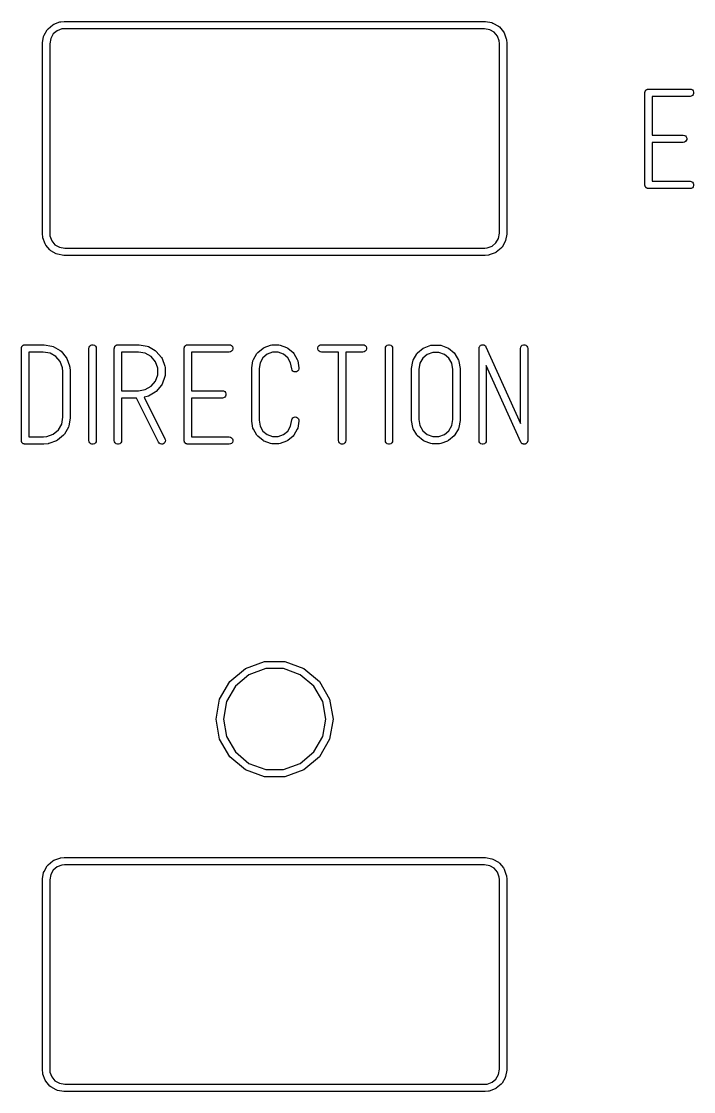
# Model space of a CAD drawing. Extents: x 10 to 493, y -203 to -71.
# Drawn here: x 168.34 to 186.72, y -167.03 to -137.77 of the extents above; entities that cross this region are included whole.
import ezdxf

# ---------------------------------------------------------------- set-up
doc = ezdxf.new("R2010")
doc.units = 0
doc.header["$MEASUREMENT"] = 0
doc.layers.add('BLACK', color=7, linetype='CONTINUOUS')

msp = doc.modelspace()

# ---------------------------------------------------------------- linework, layer by layer
at = {"layer": 'Black'}
for p, q in [((169.226, -137.843), (169.389, -137.784)), ((169.389, -137.784), (169.402, -137.781)), ((169.402, -137.781), (169.414, -137.778)), ((169.414, -137.778), (169.501, -137.77)), ((169.501, -137.77), (169.506, -137.771)), ((169.506, -137.771), (169.51, -137.77)), ((169.51, -137.77), (181.01, -137.77)), ((181.01, -137.77), (181.019, -137.772)), ((181.019, -137.772), (181.027, -137.772)), ((181.027, -137.772), (181.198, -137.802)), ((181.198, -137.802), (181.231, -137.814)), ((181.231, -137.814), (181.381, -137.9)), ((168.954, -138.149), (169.04, -137.999)), ((169.04, -137.999), (169.063, -137.972)), ((169.063, -137.972), (169.196, -137.86)), ((169.196, -137.86), (169.226, -137.843)), ((169.311, -138.025), (169.205, -138.114)), ((169.445, -137.976), (169.311, -138.025)), ((169.514, -137.97), (169.445, -137.976)), ((181.001, -137.97), (169.514, -137.97)), ((181.146, -137.996), (181.001, -137.97)), ((181.266, -138.065), (181.146, -137.996)), ((181.355, -138.171), (181.266, -138.065)), ((181.381, -137.9), (181.408, -137.923)), ((181.408, -137.923), (181.52, -138.056)), ((181.52, -138.056), (181.537, -138.086)), ((181.537, -138.086), (181.596, -138.249)), ((168.91, -138.37), (168.912, -138.361)), ((168.91, -143.57), (168.91, -138.37)), ((168.912, -138.353), (168.942, -138.182)), ((168.912, -138.361), (168.912, -138.353)), ((168.942, -138.182), (168.954, -138.149)), ((169.136, -138.234), (169.11, -138.379)), ((169.11, -138.379), (169.11, -143.566)), ((169.205, -138.114), (169.136, -138.234)), ((181.404, -138.305), (181.355, -138.171)), ((181.41, -138.374), (181.404, -138.305)), ((181.41, -143.561), (181.41, -138.374)), ((181.596, -138.249), (181.599, -138.262)), ((181.599, -138.262), (181.602, -138.274)), ((181.602, -138.274), (181.61, -138.361)), ((181.61, -138.361), (181.609, -138.366)), ((181.609, -138.366), (181.61, -138.37)), ((181.61, -138.37), (181.61, -143.57)), ((185.388, -139.72), (185.39, -139.711)), ((185.388, -142.24), (185.388, -139.72)), ((185.39, -139.703), (185.393, -139.694)), ((185.39, -139.711), (185.39, -139.703)), ((185.393, -139.694), (185.394, -139.686)), ((185.394, -139.686), (185.398, -139.678)), ((185.398, -139.678), (185.401, -139.67)), ((185.401, -139.67), (185.407, -139.663)), ((185.407, -139.663), (185.411, -139.656)), ((185.411, -139.656), (185.418, -139.65)), ((185.418, -139.65), (185.424, -139.643)), ((185.424, -139.643), (185.431, -139.639)), ((185.431, -139.639), (185.438, -139.633)), ((185.438, -139.633), (185.446, -139.63)), ((185.446, -139.63), (185.454, -139.626)), ((185.454, -139.626), (185.462, -139.625)), ((185.462, -139.625), (185.471, -139.622)), ((185.471, -139.622), (185.479, -139.622)), ((185.479, -139.622), (185.488, -139.62)), ((185.488, -139.62), (186.622, -139.62)), ((186.622, -139.82), (185.588, -139.82)), ((185.588, -139.82), (185.588, -140.88)), ((186.622, -139.62), (186.656, -139.626)), ((186.656, -139.814), (186.622, -139.82)), ((186.656, -139.626), (186.686, -139.643)), ((186.686, -139.797), (186.656, -139.814)), ((186.686, -139.643), (186.709, -139.67)), ((186.709, -139.77), (186.686, -139.797)), ((186.709, -139.67), (186.72, -139.703)), ((186.72, -139.737), (186.709, -139.77)), ((186.72, -139.703), (186.72, -139.737)), ((185.588, -140.88), (186.433, -140.88)), ((186.433, -140.88), (186.467, -140.886)), ((186.467, -140.886), (186.497, -140.903)), ((186.497, -140.903), (186.52, -140.93)), ((186.52, -141.03), (186.497, -141.057)), ((186.52, -140.93), (186.531, -140.963)), ((186.531, -140.997), (186.52, -141.03)), ((186.531, -140.963), (186.531, -140.997)), ((186.433, -141.08), (185.588, -141.08)), ((185.588, -141.08), (185.588, -142.14)), ((186.467, -141.074), (186.433, -141.08)), ((186.497, -141.057), (186.467, -141.074)), ((185.588, -142.14), (186.622, -142.14)), ((186.622, -142.14), (186.656, -142.146)), ((186.656, -142.146), (186.686, -142.163)), ((186.686, -142.163), (186.709, -142.19)), ((186.709, -142.19), (186.72, -142.223)), ((185.39, -142.249), (185.388, -142.24)), ((185.39, -142.257), (185.39, -142.249)), ((185.393, -142.266), (185.39, -142.257)), ((185.394, -142.274), (185.393, -142.266)), ((185.398, -142.282), (185.394, -142.274)), ((185.401, -142.29), (185.398, -142.282)), ((185.407, -142.297), (185.401, -142.29)), ((185.411, -142.304), (185.407, -142.297)), ((185.418, -142.31), (185.411, -142.304)), ((185.424, -142.317), (185.418, -142.31)), ((185.431, -142.321), (185.424, -142.317)), ((185.438, -142.327), (185.431, -142.321)), ((185.446, -142.33), (185.438, -142.327)), ((185.454, -142.334), (185.446, -142.33)), ((185.462, -142.335), (185.454, -142.334)), ((185.471, -142.338), (185.462, -142.335)), ((185.479, -142.338), (185.471, -142.338)), ((185.488, -142.34), (185.479, -142.338)), ((186.622, -142.34), (185.488, -142.34)), ((186.656, -142.334), (186.622, -142.34)), ((186.686, -142.317), (186.656, -142.334)), ((186.709, -142.29), (186.686, -142.317)), ((186.72, -142.257), (186.709, -142.29)), ((186.72, -142.223), (186.72, -142.257)), ((168.911, -143.574), (168.91, -143.57)), ((168.91, -143.579), (168.911, -143.574)), ((168.918, -143.666), (168.91, -143.579)), ((168.921, -143.678), (168.918, -143.666)), ((169.11, -143.566), (169.116, -143.635)), ((169.116, -143.635), (169.165, -143.769)), ((181.384, -143.706), (181.41, -143.561)), ((181.608, -143.587), (181.578, -143.758)), ((181.61, -143.57), (181.608, -143.579)), ((181.608, -143.579), (181.608, -143.587)), ((168.924, -143.691), (168.921, -143.678)), ((168.983, -143.854), (168.924, -143.691)), ((169, -143.884), (168.983, -143.854)), ((169.112, -144.017), (169, -143.884)), ((169.165, -143.769), (169.254, -143.875)), ((169.254, -143.875), (169.374, -143.944)), ((169.374, -143.944), (169.519, -143.97)), ((181.075, -143.964), (181.209, -143.915)), ((181.209, -143.915), (181.315, -143.826)), ((181.315, -143.826), (181.384, -143.706)), ((181.47, -143.953), (181.457, -143.968)), ((181.48, -143.941), (181.47, -143.953)), ((181.566, -143.791), (181.48, -143.941)), ((181.568, -143.786), (181.566, -143.791)), ((181.578, -143.758), (181.568, -143.786)), ((169.139, -144.04), (169.112, -144.017)), ((169.289, -144.126), (169.139, -144.04)), ((169.322, -144.138), (169.289, -144.126)), ((169.493, -144.168), (169.322, -144.138)), ((169.501, -144.168), (169.493, -144.168)), ((169.51, -144.17), (169.501, -144.168)), ((181.01, -144.17), (169.51, -144.17)), ((169.519, -143.97), (181.006, -143.97)), ((181.006, -143.97), (181.075, -143.964)), ((181.014, -144.169), (181.01, -144.17)), ((181.019, -144.17), (181.014, -144.169)), ((181.106, -144.162), (181.019, -144.17)), ((181.118, -144.159), (181.106, -144.162)), ((181.131, -144.156), (181.118, -144.159)), ((181.294, -144.097), (181.131, -144.156)), ((181.311, -144.087), (181.294, -144.097)), ((181.324, -144.08), (181.311, -144.087)), ((181.457, -143.968), (181.324, -144.08)), ((168.335, -146.709), (168.337, -146.7)), ((168.335, -149.229), (168.335, -146.709)), ((168.337, -146.692), (168.34, -146.683)), ((168.337, -146.7), (168.337, -146.692)), ((168.34, -146.683), (168.341, -146.675)), ((168.341, -146.675), (168.345, -146.667)), ((168.345, -146.667), (168.348, -146.659)), ((168.348, -146.659), (168.354, -146.652)), ((168.354, -146.652), (168.358, -146.645)), ((168.358, -146.645), (168.365, -146.639)), ((168.365, -146.639), (168.371, -146.632)), ((168.371, -146.632), (168.378, -146.628)), ((168.378, -146.628), (168.385, -146.622)), ((168.385, -146.622), (168.393, -146.619)), ((168.393, -146.619), (168.401, -146.615)), ((168.401, -146.615), (168.409, -146.614)), ((168.409, -146.614), (168.418, -146.611)), ((168.418, -146.611), (168.426, -146.611)), ((168.426, -146.611), (168.435, -146.609)), ((168.435, -146.609), (168.939, -146.609)), ((168.535, -146.809), (168.535, -149.129)), ((168.931, -146.809), (168.535, -146.809)), ((169.119, -146.841), (168.931, -146.809)), ((168.939, -146.609), (168.947, -146.61)), ((168.947, -146.61), (168.956, -146.61)), ((168.956, -146.61), (169.171, -146.647)), ((169.278, -146.932), (169.119, -146.841)), ((169.171, -146.647), (169.203, -146.659)), ((169.203, -146.659), (169.392, -146.767)), ((169.392, -146.767), (169.419, -146.789)), ((169.419, -146.789), (169.56, -146.955)), ((170.183, -146.709), (170.189, -146.675)), ((170.183, -149.229), (170.183, -146.709)), ((170.189, -146.675), (170.206, -146.645)), ((170.206, -146.645), (170.233, -146.622)), ((170.233, -146.622), (170.266, -146.611)), ((170.266, -146.611), (170.3, -146.611)), ((170.3, -146.611), (170.333, -146.622)), ((170.333, -146.622), (170.36, -146.645)), ((170.36, -146.645), (170.377, -146.675)), ((170.377, -146.675), (170.383, -146.709)), ((170.383, -146.709), (170.383, -149.229)), ((170.876, -146.709), (170.878, -146.7)), ((170.876, -149.229), (170.876, -146.709)), ((170.878, -146.692), (170.881, -146.683)), ((170.878, -146.7), (170.878, -146.692)), ((170.881, -146.683), (170.882, -146.675)), ((170.882, -146.675), (170.886, -146.667)), ((170.886, -146.667), (170.889, -146.659)), ((170.889, -146.659), (170.895, -146.652)), ((170.895, -146.652), (170.899, -146.645)), ((170.899, -146.645), (170.906, -146.639)), ((170.906, -146.639), (170.912, -146.632)), ((170.912, -146.632), (170.919, -146.628)), ((170.919, -146.628), (170.926, -146.622)), ((170.926, -146.622), (170.934, -146.619)), ((170.934, -146.619), (170.942, -146.615)), ((170.942, -146.615), (170.95, -146.614)), ((170.95, -146.614), (170.959, -146.611)), ((170.959, -146.611), (170.967, -146.611)), ((170.967, -146.611), (170.976, -146.609)), ((170.976, -146.609), (171.543, -146.609)), ((171.076, -146.809), (171.076, -147.869)), ((171.534, -146.809), (171.076, -146.809)), ((171.724, -146.842), (171.534, -146.809)), ((171.543, -146.609), (171.552, -146.611)), ((171.552, -146.611), (171.56, -146.611)), ((171.56, -146.611), (171.776, -146.649)), ((171.883, -146.934), (171.724, -146.842)), ((171.776, -146.649), (171.808, -146.66)), ((171.808, -146.66), (171.998, -146.77)), ((171.998, -146.77), (172.025, -146.792)), ((172.025, -146.792), (172.165, -146.96)), ((172.787, -146.709), (172.789, -146.7)), ((172.787, -149.229), (172.787, -146.709)), ((172.789, -146.692), (172.792, -146.683)), ((172.789, -146.7), (172.789, -146.692)), ((172.792, -146.683), (172.793, -146.675)), ((172.793, -146.675), (172.797, -146.667)), ((172.797, -146.667), (172.8, -146.659)), ((172.8, -146.659), (172.806, -146.652)), ((172.806, -146.652), (172.81, -146.645)), ((172.81, -146.645), (172.817, -146.639)), ((172.817, -146.639), (172.823, -146.632)), ((172.823, -146.632), (172.83, -146.628)), ((172.83, -146.628), (172.837, -146.622)), ((172.837, -146.622), (172.845, -146.619)), ((172.845, -146.619), (172.853, -146.615)), ((172.853, -146.615), (172.861, -146.614)), ((172.861, -146.614), (172.87, -146.611)), ((172.87, -146.611), (172.878, -146.611)), ((172.878, -146.611), (172.887, -146.609)), ((172.887, -146.609), (174.021, -146.609)), ((174.021, -146.809), (172.987, -146.809)), ((172.987, -146.809), (172.987, -147.869)), ((174.021, -146.609), (174.055, -146.615)), ((174.055, -146.803), (174.021, -146.809)), ((174.055, -146.615), (174.085, -146.632)), ((174.085, -146.786), (174.055, -146.803)), ((174.085, -146.632), (174.108, -146.659)), ((174.108, -146.759), (174.085, -146.786)), ((174.108, -146.659), (174.119, -146.692)), ((174.119, -146.726), (174.108, -146.759)), ((174.119, -146.692), (174.119, -146.726)), ((174.681, -147.018), (174.776, -146.854)), ((174.776, -146.854), (174.784, -146.844)), ((174.784, -146.844), (174.798, -146.827)), ((174.798, -146.827), (174.944, -146.706)), ((175.059, -146.87), (174.941, -146.969)), ((174.944, -146.706), (174.974, -146.688)), ((174.974, -146.688), (175.152, -146.623)), ((175.204, -146.817), (175.059, -146.87)), ((175.152, -146.623), (175.186, -146.617)), ((175.186, -146.617), (175.376, -146.617)), ((175.358, -146.817), (175.204, -146.817)), ((175.503, -146.87), (175.358, -146.817)), ((175.376, -146.617), (175.41, -146.623)), ((175.41, -146.623), (175.588, -146.688)), ((175.621, -146.969), (175.503, -146.87)), ((175.588, -146.688), (175.618, -146.706)), ((175.618, -146.706), (175.764, -146.827)), ((175.764, -146.827), (175.786, -146.854)), ((175.786, -146.854), (175.881, -147.018)), ((176.443, -146.692), (176.454, -146.659)), ((176.443, -146.726), (176.443, -146.692)), ((176.454, -146.759), (176.443, -146.726)), ((176.454, -146.659), (176.477, -146.632)), ((176.477, -146.786), (176.454, -146.759)), ((176.477, -146.632), (176.507, -146.615)), ((176.507, -146.803), (176.477, -146.786)), ((176.507, -146.615), (176.541, -146.609)), ((176.541, -146.809), (176.507, -146.803)), ((176.541, -146.609), (177.675, -146.609)), ((177.008, -146.809), (176.541, -146.809)), ((177.008, -149.229), (177.008, -146.809)), ((177.675, -146.809), (177.208, -146.809)), ((177.208, -146.809), (177.208, -149.229)), ((177.675, -146.609), (177.709, -146.615)), ((177.709, -146.803), (177.675, -146.809)), ((177.709, -146.615), (177.739, -146.632)), ((177.739, -146.786), (177.709, -146.803)), ((177.739, -146.632), (177.762, -146.659)), ((177.762, -146.759), (177.739, -146.786)), ((177.762, -146.659), (177.773, -146.692)), ((177.773, -146.726), (177.762, -146.759)), ((177.773, -146.692), (177.773, -146.726)), ((178.289, -146.709), (178.295, -146.675)), ((178.289, -149.229), (178.289, -146.709)), ((178.295, -146.675), (178.312, -146.645)), ((178.312, -146.645), (178.339, -146.622)), ((178.339, -146.622), (178.372, -146.611)), ((178.372, -146.611), (178.406, -146.611)), ((178.406, -146.611), (178.439, -146.622)), ((178.439, -146.622), (178.466, -146.645)), ((178.466, -146.645), (178.483, -146.675)), ((178.483, -146.675), (178.489, -146.709)), ((178.489, -146.709), (178.489, -149.229)), ((179.051, -147.032), (179.149, -146.862)), ((179.149, -146.862), (179.165, -146.842)), ((179.165, -146.842), (179.171, -146.835)), ((179.171, -146.835), (179.322, -146.708)), ((179.437, -146.873), (179.313, -146.977)), ((179.322, -146.708), (179.352, -146.691)), ((179.352, -146.691), (179.537, -146.624)), ((179.589, -146.818), (179.437, -146.873)), ((179.537, -146.624), (179.572, -146.618)), ((179.572, -146.618), (179.768, -146.618)), ((179.751, -146.818), (179.589, -146.818)), ((179.903, -146.873), (179.751, -146.818)), ((179.768, -146.618), (179.803, -146.624)), ((179.803, -146.624), (179.988, -146.691)), ((180.027, -146.977), (179.903, -146.873)), ((179.988, -146.691), (179.989, -146.692)), ((179.989, -146.692), (180.018, -146.708)), ((180.018, -146.708), (180.169, -146.835)), ((180.169, -146.835), (180.169, -146.835)), ((180.169, -146.835), (180.191, -146.862)), ((180.191, -146.862), (180.289, -147.032)), ((180.851, -146.709), (180.853, -146.695)), ((180.851, -149.229), (180.851, -146.709)), ((180.853, -146.695), (180.855, -146.682)), ((180.855, -146.682), (180.856, -146.678)), ((180.856, -146.678), (180.857, -146.675)), ((180.857, -146.675), (180.864, -146.663)), ((180.864, -146.663), (180.87, -146.651)), ((180.87, -146.651), (180.873, -146.648)), ((180.873, -146.648), (180.874, -146.645)), ((180.874, -146.645), (180.885, -146.636)), ((180.885, -146.636), (180.895, -146.626)), ((180.895, -146.626), (180.898, -146.625)), ((180.898, -146.625), (180.901, -146.622)), ((180.901, -146.622), (180.914, -146.618)), ((180.914, -146.618), (180.926, -146.612)), ((180.926, -146.612), (180.93, -146.612)), ((180.93, -146.612), (180.934, -146.611)), ((180.934, -146.611), (180.947, -146.611)), ((180.947, -146.611), (180.961, -146.61)), ((180.961, -146.61), (180.965, -146.611)), ((180.965, -146.611), (180.968, -146.611)), ((180.968, -146.611), (180.981, -146.615)), ((180.981, -146.615), (180.994, -146.619)), ((180.994, -146.619), (180.997, -146.621)), ((180.997, -146.621), (181.001, -146.622)), ((181.001, -146.622), (181.012, -146.631)), ((181.012, -146.631), (181.023, -146.639)), ((181.023, -146.639), (181.025, -146.642)), ((181.025, -146.642), (181.028, -146.645)), ((181.028, -146.645), (181.034, -146.657)), ((181.034, -146.657), (181.042, -146.668)), ((181.042, -146.668), (181.985, -148.763)), ((181.985, -146.709), (181.991, -146.675)), ((181.985, -148.763), (181.985, -146.709)), ((181.991, -146.675), (182.008, -146.645)), ((182.008, -146.645), (182.035, -146.622)), ((182.035, -146.622), (182.068, -146.611)), ((182.068, -146.611), (182.102, -146.611)), ((182.102, -146.611), (182.135, -146.622)), ((182.135, -146.622), (182.162, -146.645)), ((182.162, -146.645), (182.179, -146.675)), ((182.179, -146.675), (182.185, -146.709)), ((182.185, -146.709), (182.185, -149.229)), ((169.396, -147.071), (169.278, -146.932)), ((169.461, -147.246), (169.396, -147.071)), ((169.56, -146.955), (169.577, -146.985)), ((169.577, -146.985), (169.653, -147.189)), ((172.001, -147.075), (171.883, -146.934)), ((172.063, -147.247), (172.001, -147.075)), ((172.165, -146.96), (172.182, -146.988)), ((172.182, -146.988), (172.183, -146.99)), ((172.183, -146.99), (172.257, -147.195)), ((174.637, -147.238), (174.669, -147.051)), ((174.669, -147.051), (174.676, -147.032)), ((174.676, -147.032), (174.681, -147.018)), ((174.863, -147.103), (174.835, -147.264)), ((174.941, -146.969), (174.863, -147.103)), ((175.699, -147.103), (175.621, -146.969)), ((175.729, -147.272), (175.699, -147.103)), ((175.881, -147.018), (175.886, -147.032)), ((175.886, -147.032), (175.893, -147.051)), ((175.893, -147.051), (175.925, -147.238)), ((179.005, -147.259), (179.039, -147.065)), ((179.039, -147.065), (179.043, -147.054)), ((179.043, -147.054), (179.051, -147.032)), ((179.233, -147.117), (179.203, -147.285)), ((179.313, -146.977), (179.233, -147.117)), ((180.107, -147.117), (180.027, -146.977)), ((180.137, -147.285), (180.107, -147.117)), ((180.289, -147.032), (180.297, -147.054)), ((180.297, -147.054), (180.301, -147.065)), ((180.301, -147.065), (180.335, -147.259)), ((181.994, -149.27), (181.051, -147.175)), ((181.051, -147.175), (181.051, -149.229)), ((169.469, -147.343), (169.461, -147.246)), ((169.469, -148.591), (169.469, -147.343)), ((169.653, -147.189), (169.655, -147.203)), ((169.655, -147.203), (169.659, -147.215)), ((169.659, -147.215), (169.669, -147.33)), ((169.669, -147.33), (169.668, -147.335)), ((169.668, -147.335), (169.669, -147.339)), ((169.669, -147.339), (169.669, -148.599)), ((172.001, -147.603), (172.063, -147.431)), ((172.063, -147.431), (172.063, -147.247)), ((172.257, -147.195), (172.263, -147.23)), ((172.263, -147.448), (172.257, -147.483)), ((172.263, -147.23), (172.263, -147.448)), ((174.635, -147.255), (174.637, -147.246)), ((174.635, -148.683), (174.635, -147.255)), ((174.637, -147.246), (174.637, -147.238)), ((174.835, -147.264), (174.835, -148.674)), ((175.74, -147.305), (175.729, -147.272)), ((175.763, -147.332), (175.74, -147.305)), ((175.793, -147.349), (175.763, -147.332)), ((175.827, -147.355), (175.793, -147.349)), ((175.861, -147.349), (175.827, -147.355)), ((175.891, -147.332), (175.861, -147.349)), ((175.914, -147.305), (175.891, -147.332)), ((175.925, -147.272), (175.914, -147.305)), ((175.925, -147.238), (175.925, -147.272)), ((179.003, -147.276), (179.005, -147.267)), ((179.003, -148.662), (179.003, -147.276)), ((179.005, -147.267), (179.005, -147.259)), ((179.203, -147.285), (179.203, -148.653)), ((180.137, -148.653), (180.137, -147.285)), ((180.335, -147.259), (180.335, -147.267)), ((180.335, -147.267), (180.337, -147.276)), ((180.337, -147.276), (180.337, -148.662)), ((171.724, -147.836), (171.883, -147.744)), ((171.883, -147.744), (172.001, -147.603)), ((172.165, -147.718), (172.025, -147.886)), ((172.183, -147.688), (172.165, -147.718)), ((172.257, -147.483), (172.183, -147.688)), ((171.076, -147.869), (171.534, -147.869)), ((171.534, -147.869), (171.724, -147.836)), ((171.776, -148.029), (171.692, -148.044)), ((171.692, -148.044), (172.262, -149.184)), ((171.808, -148.018), (171.776, -148.029)), ((171.998, -147.908), (171.808, -148.018)), ((172.025, -147.886), (171.998, -147.908)), ((172.987, -147.869), (173.832, -147.869)), ((173.832, -147.869), (173.866, -147.875)), ((173.866, -147.875), (173.896, -147.892)), ((173.896, -148.046), (173.866, -148.063)), ((173.896, -147.892), (173.919, -147.919)), ((173.919, -148.019), (173.896, -148.046)), ((173.919, -147.919), (173.93, -147.952)), ((173.93, -147.986), (173.919, -148.019)), ((173.93, -147.952), (173.93, -147.986)), ((171.481, -148.069), (171.076, -148.069)), ((171.076, -148.069), (171.076, -149.229)), ((172.084, -149.274), (171.481, -148.069)), ((173.832, -148.069), (172.987, -148.069)), ((172.987, -148.069), (172.987, -149.129)), ((173.866, -148.063), (173.832, -148.069)), ((169.437, -148.779), (169.469, -148.591)), ((169.668, -148.616), (169.631, -148.831)), ((169.669, -148.599), (169.668, -148.607)), ((169.668, -148.607), (169.668, -148.616)), ((175.729, -148.666), (175.74, -148.633)), ((175.74, -148.633), (175.763, -148.606)), ((175.763, -148.606), (175.793, -148.589)), ((175.793, -148.589), (175.827, -148.583)), ((175.827, -148.583), (175.861, -148.589)), ((175.861, -148.589), (175.891, -148.606)), ((175.891, -148.606), (175.914, -148.633)), ((175.914, -148.633), (175.925, -148.666)), ((169.346, -148.938), (169.437, -148.779)), ((169.619, -148.863), (169.511, -149.052)), ((169.631, -148.831), (169.619, -148.863)), ((174.637, -148.692), (174.635, -148.683)), ((174.637, -148.7), (174.637, -148.692)), ((174.669, -148.887), (174.637, -148.7)), ((174.681, -148.92), (174.669, -148.887)), ((174.776, -149.084), (174.681, -148.92)), ((174.835, -148.674), (174.863, -148.835)), ((174.863, -148.835), (174.941, -148.969)), ((175.621, -148.969), (175.699, -148.835)), ((175.699, -148.835), (175.729, -148.666)), ((175.881, -148.92), (175.786, -149.084)), ((175.893, -148.887), (175.881, -148.92)), ((175.925, -148.7), (175.893, -148.887)), ((175.925, -148.666), (175.925, -148.7)), ((179.005, -148.671), (179.003, -148.662)), ((179.005, -148.679), (179.005, -148.671)), ((179.039, -148.873), (179.005, -148.679)), ((179.051, -148.906), (179.039, -148.873)), ((179.149, -149.076), (179.051, -148.906)), ((179.203, -148.653), (179.233, -148.821)), ((179.233, -148.821), (179.313, -148.961)), ((180.027, -148.961), (180.107, -148.821)), ((180.107, -148.821), (180.137, -148.653)), ((180.289, -148.906), (180.191, -149.076)), ((180.301, -148.873), (180.289, -148.906)), ((180.335, -148.679), (180.301, -148.873)), ((180.337, -148.662), (180.335, -148.671)), ((180.335, -148.671), (180.335, -148.679)), ((168.535, -149.129), (168.935, -149.129)), ((168.935, -149.129), (169.032, -149.121)), ((169.032, -149.121), (169.207, -149.056)), ((169.207, -149.056), (169.346, -148.938)), ((169.323, -149.22), (169.293, -149.237)), ((169.489, -149.079), (169.323, -149.22)), ((169.323, -149.22), (169.323, -149.22)), ((169.511, -149.052), (169.489, -149.079)), ((172.262, -149.184), (172.272, -149.218)), ((172.272, -149.218), (172.27, -149.252)), ((172.987, -149.129), (174.021, -149.129)), ((174.021, -149.129), (174.055, -149.135)), ((174.055, -149.135), (174.085, -149.152)), ((174.085, -149.152), (174.108, -149.179)), ((174.108, -149.179), (174.119, -149.212)), ((174.119, -149.212), (174.119, -149.246)), ((174.798, -149.111), (174.776, -149.084)), ((174.944, -149.232), (174.798, -149.111)), ((174.941, -148.969), (175.059, -149.068)), ((175.059, -149.068), (175.204, -149.121)), ((175.204, -149.121), (175.358, -149.121)), ((175.358, -149.121), (175.503, -149.068)), ((175.503, -149.068), (175.621, -148.969)), ((175.764, -149.111), (175.618, -149.232)), ((175.767, -149.106), (175.764, -149.111)), ((175.786, -149.084), (175.767, -149.106)), ((179.161, -149.091), (179.149, -149.076)), ((179.171, -149.103), (179.161, -149.091)), ((179.322, -149.23), (179.171, -149.103)), ((179.313, -148.961), (179.437, -149.065)), ((179.437, -149.065), (179.589, -149.12)), ((179.589, -149.12), (179.751, -149.12)), ((179.751, -149.12), (179.903, -149.065)), ((179.903, -149.065), (180.027, -148.961)), ((180.169, -149.103), (180.018, -149.23)), ((180.171, -149.101), (180.169, -149.103)), ((180.191, -149.076), (180.171, -149.101)), ((168.337, -149.238), (168.335, -149.229)), ((168.337, -149.246), (168.337, -149.238)), ((168.34, -149.255), (168.337, -149.246)), ((168.341, -149.263), (168.34, -149.255)), ((168.345, -149.271), (168.341, -149.263)), ((168.348, -149.279), (168.345, -149.271)), ((168.354, -149.286), (168.348, -149.279)), ((168.358, -149.293), (168.354, -149.286)), ((168.365, -149.299), (168.358, -149.293)), ((168.371, -149.306), (168.365, -149.299)), ((168.378, -149.31), (168.371, -149.306)), ((168.385, -149.316), (168.378, -149.31)), ((168.393, -149.319), (168.385, -149.316)), ((168.401, -149.323), (168.393, -149.319)), ((168.409, -149.324), (168.401, -149.323)), ((168.418, -149.327), (168.409, -149.324)), ((168.426, -149.327), (168.418, -149.327)), ((168.435, -149.329), (168.426, -149.327)), ((168.939, -149.329), (168.435, -149.329)), ((168.943, -149.328), (168.939, -149.329)), ((168.948, -149.329), (168.943, -149.328)), ((169.063, -149.319), (168.948, -149.329)), ((169.075, -149.315), (169.063, -149.319)), ((169.088, -149.313), (169.075, -149.315)), ((169.293, -149.237), (169.088, -149.313)), ((170.189, -149.263), (170.183, -149.229)), ((170.206, -149.293), (170.189, -149.263)), ((170.233, -149.316), (170.206, -149.293)), ((170.266, -149.327), (170.233, -149.316)), ((170.3, -149.327), (170.266, -149.327)), ((170.333, -149.316), (170.3, -149.327)), ((170.36, -149.293), (170.333, -149.316)), ((170.377, -149.263), (170.36, -149.293)), ((170.383, -149.229), (170.377, -149.263)), ((170.882, -149.263), (170.876, -149.229)), ((170.899, -149.293), (170.882, -149.263)), ((170.926, -149.316), (170.899, -149.293)), ((170.959, -149.327), (170.926, -149.316)), ((170.993, -149.327), (170.959, -149.327)), ((171.026, -149.316), (170.993, -149.327)), ((171.053, -149.293), (171.026, -149.316)), ((171.07, -149.263), (171.053, -149.293)), ((171.076, -149.229), (171.07, -149.263)), ((172.104, -149.302), (172.084, -149.274)), ((172.133, -149.321), (172.104, -149.302)), ((172.167, -149.329), (172.133, -149.321)), ((172.202, -149.325), (172.167, -149.329)), ((172.233, -149.309), (172.202, -149.325)), ((172.256, -149.284), (172.233, -149.309)), ((172.27, -149.252), (172.256, -149.284)), ((172.789, -149.238), (172.787, -149.229)), ((172.789, -149.246), (172.789, -149.238)), ((172.792, -149.255), (172.789, -149.246)), ((172.793, -149.263), (172.792, -149.255)), ((172.797, -149.271), (172.793, -149.263)), ((172.8, -149.279), (172.797, -149.271)), ((172.806, -149.286), (172.8, -149.279)), ((172.81, -149.293), (172.806, -149.286)), ((172.817, -149.299), (172.81, -149.293)), ((172.823, -149.306), (172.817, -149.299)), ((172.83, -149.31), (172.823, -149.306)), ((172.837, -149.316), (172.83, -149.31)), ((172.845, -149.319), (172.837, -149.316)), ((172.853, -149.323), (172.845, -149.319)), ((172.861, -149.324), (172.853, -149.323)), ((172.87, -149.327), (172.861, -149.324)), ((172.878, -149.327), (172.87, -149.327)), ((172.887, -149.329), (172.878, -149.327)), ((174.021, -149.329), (172.887, -149.329)), ((174.055, -149.323), (174.021, -149.329)), ((174.085, -149.306), (174.055, -149.323)), ((174.108, -149.279), (174.085, -149.306)), ((174.119, -149.246), (174.108, -149.279)), ((174.969, -149.247), (174.944, -149.232)), ((174.974, -149.25), (174.969, -149.247)), ((175.152, -149.315), (174.974, -149.25)), ((175.186, -149.321), (175.152, -149.315)), ((175.376, -149.321), (175.186, -149.321)), ((175.41, -149.315), (175.376, -149.321)), ((175.588, -149.25), (175.41, -149.315)), ((175.618, -149.232), (175.588, -149.25)), ((177.014, -149.263), (177.008, -149.229)), ((177.031, -149.293), (177.014, -149.263)), ((177.058, -149.316), (177.031, -149.293)), ((177.091, -149.327), (177.058, -149.316)), ((177.125, -149.327), (177.091, -149.327)), ((177.158, -149.316), (177.125, -149.327)), ((177.185, -149.293), (177.158, -149.316)), ((177.202, -149.263), (177.185, -149.293)), ((177.208, -149.229), (177.202, -149.263)), ((178.295, -149.263), (178.289, -149.229)), ((178.312, -149.293), (178.295, -149.263)), ((178.339, -149.316), (178.312, -149.293)), ((178.372, -149.327), (178.339, -149.316)), ((178.406, -149.327), (178.372, -149.327)), ((178.439, -149.316), (178.406, -149.327)), ((178.466, -149.293), (178.439, -149.316)), ((178.483, -149.263), (178.466, -149.293)), ((178.489, -149.229), (178.483, -149.263)), ((179.352, -149.247), (179.322, -149.23)), ((179.537, -149.314), (179.352, -149.247)), ((179.572, -149.32), (179.537, -149.314)), ((179.768, -149.32), (179.572, -149.32)), ((179.803, -149.314), (179.768, -149.32)), ((179.988, -149.247), (179.803, -149.314)), ((179.999, -149.241), (179.988, -149.247)), ((180.018, -149.23), (179.999, -149.241)), ((180.857, -149.263), (180.851, -149.229)), ((180.874, -149.293), (180.857, -149.263)), ((180.901, -149.316), (180.874, -149.293)), ((180.934, -149.327), (180.901, -149.316)), ((180.968, -149.327), (180.934, -149.327)), ((181.001, -149.316), (180.968, -149.327)), ((181.028, -149.293), (181.001, -149.316)), ((181.045, -149.263), (181.028, -149.293)), ((181.051, -149.229), (181.045, -149.263)), ((182.002, -149.281), (181.994, -149.27)), ((182.008, -149.293), (182.002, -149.281)), ((182.011, -149.296), (182.008, -149.293)), ((182.013, -149.299), (182.011, -149.296)), ((182.024, -149.307), (182.013, -149.299)), ((182.035, -149.316), (182.024, -149.307)), ((182.039, -149.317), (182.035, -149.316)), ((182.042, -149.319), (182.039, -149.317)), ((182.055, -149.323), (182.042, -149.319)), ((182.068, -149.327), (182.055, -149.323)), ((182.071, -149.327), (182.068, -149.327)), ((182.075, -149.328), (182.071, -149.327)), ((182.089, -149.327), (182.075, -149.328)), ((182.102, -149.327), (182.089, -149.327)), ((182.106, -149.326), (182.102, -149.327)), ((182.11, -149.326), (182.106, -149.326)), ((182.122, -149.32), (182.11, -149.326)), ((182.135, -149.316), (182.122, -149.32)), ((182.138, -149.313), (182.135, -149.316)), ((182.141, -149.312), (182.138, -149.313)), ((182.151, -149.302), (182.141, -149.312)), ((182.162, -149.293), (182.151, -149.302)), ((182.163, -149.29), (182.162, -149.293)), ((182.166, -149.287), (182.163, -149.29)), ((182.172, -149.275), (182.166, -149.287)), ((182.179, -149.263), (182.172, -149.275)), ((182.18, -149.26), (182.179, -149.263)), ((182.181, -149.256), (182.18, -149.26)), ((182.183, -149.243), (182.181, -149.256)), ((182.185, -149.229), (182.183, -149.243)), ((174.46, -155.459), (174.982, -155.269)), ((174.982, -155.269), (175.538, -155.269)), ((175.538, -155.269), (176.06, -155.459)), ((174.034, -155.817), (174.46, -155.459)), ((174.56, -155.633), (174.188, -155.945)), ((175.017, -155.466), (174.56, -155.633)), ((175.503, -155.466), (175.017, -155.466)), ((175.96, -155.633), (175.503, -155.466)), ((176.332, -155.945), (175.96, -155.633)), ((176.06, -155.459), (176.486, -155.817)), ((173.756, -156.298), (174.034, -155.817)), ((174.188, -155.945), (173.944, -156.366)), ((176.576, -156.366), (176.332, -155.945)), ((176.486, -155.817), (176.764, -156.298)), ((173.66, -156.845), (173.756, -156.298)), ((173.944, -156.366), (173.86, -156.845)), ((176.66, -156.845), (176.576, -156.366)), ((176.764, -156.298), (176.86, -156.845)), ((173.756, -157.392), (173.66, -156.845)), ((173.86, -156.845), (173.944, -157.324)), ((176.576, -157.324), (176.66, -156.845)), ((176.86, -156.845), (176.764, -157.392)), ((174.034, -157.873), (173.756, -157.392)), ((173.944, -157.324), (174.188, -157.745)), ((176.332, -157.745), (176.576, -157.324)), ((176.764, -157.392), (176.486, -157.873)), ((174.46, -158.231), (174.034, -157.873)), ((174.188, -157.745), (174.56, -158.057)), ((175.96, -158.057), (176.332, -157.745)), ((176.486, -157.873), (176.06, -158.231)), ((174.982, -158.421), (174.46, -158.231)), ((174.56, -158.057), (175.017, -158.224)), ((175.017, -158.224), (175.503, -158.224)), ((175.503, -158.224), (175.96, -158.057)), ((176.06, -158.231), (175.538, -158.421)), ((175.538, -158.421), (174.982, -158.421)), ((169.414, -160.638), (169.501, -160.63)), ((169.501, -160.63), (169.506, -160.631)), ((169.506, -160.631), (169.51, -160.63)), ((169.51, -160.63), (181.01, -160.63)), ((181.01, -160.63), (181.019, -160.632)), ((181.019, -160.632), (181.027, -160.632)), ((181.027, -160.632), (181.198, -160.662)), ((168.954, -161.009), (169.04, -160.859)), ((169.04, -160.859), (169.063, -160.832)), ((169.063, -160.832), (169.196, -160.72)), ((169.196, -160.72), (169.226, -160.703)), ((169.311, -160.885), (169.205, -160.974)), ((169.226, -160.703), (169.389, -160.644)), ((169.445, -160.836), (169.311, -160.885)), ((169.389, -160.644), (169.402, -160.641)), ((169.402, -160.641), (169.414, -160.638)), ((169.514, -160.83), (169.445, -160.836)), ((181.001, -160.83), (169.514, -160.83)), ((181.146, -160.856), (181.001, -160.83)), ((181.266, -160.925), (181.146, -160.856)), ((181.198, -160.662), (181.231, -160.674)), ((181.231, -160.674), (181.381, -160.76)), ((181.355, -161.031), (181.266, -160.925)), ((181.381, -160.76), (181.408, -160.783)), ((181.408, -160.783), (181.52, -160.916)), ((181.52, -160.916), (181.537, -160.946)), ((168.91, -161.23), (168.912, -161.221)), ((168.912, -161.213), (168.942, -161.042)), ((168.912, -161.221), (168.912, -161.213)), ((168.942, -161.042), (168.954, -161.009)), ((169.136, -161.094), (169.11, -161.239)), ((169.205, -160.974), (169.136, -161.094)), ((181.404, -161.165), (181.355, -161.031)), ((181.41, -161.234), (181.404, -161.165)), ((181.537, -160.946), (181.596, -161.109)), ((181.596, -161.109), (181.599, -161.122)), ((181.599, -161.122), (181.602, -161.134)), ((181.602, -161.134), (181.61, -161.221)), ((181.61, -161.221), (181.609, -161.226)), ((168.91, -166.43), (168.91, -161.23)), ((169.11, -161.239), (169.11, -166.426)), ((181.41, -166.421), (181.41, -161.234)), ((181.609, -161.226), (181.61, -161.23)), ((181.61, -161.23), (181.61, -166.43)), ((168.911, -166.434), (168.91, -166.43)), ((168.91, -166.439), (168.911, -166.434)), ((168.918, -166.526), (168.91, -166.439)), ((169.11, -166.426), (169.116, -166.495)), ((181.384, -166.566), (181.41, -166.421)), ((181.608, -166.447), (181.578, -166.618)), ((181.61, -166.43), (181.608, -166.439)), ((181.608, -166.439), (181.608, -166.447)), ((168.921, -166.538), (168.918, -166.526)), ((168.924, -166.551), (168.921, -166.538)), ((168.983, -166.714), (168.924, -166.551)), ((169, -166.744), (168.983, -166.714)), ((169.112, -166.877), (169, -166.744)), ((169.116, -166.495), (169.165, -166.629)), ((169.165, -166.629), (169.254, -166.735)), ((169.254, -166.735), (169.374, -166.804)), ((181.075, -166.824), (181.209, -166.775)), ((181.209, -166.775), (181.315, -166.686)), ((181.315, -166.686), (181.384, -166.566)), ((181.566, -166.651), (181.48, -166.801)), ((181.569, -166.643), (181.566, -166.651)), ((181.578, -166.618), (181.569, -166.643)), ((169.139, -166.9), (169.112, -166.877)), ((169.289, -166.986), (169.139, -166.9)), ((169.322, -166.998), (169.289, -166.986)), ((169.493, -167.028), (169.322, -166.998)), ((169.374, -166.804), (169.519, -166.83)), ((169.501, -167.028), (169.493, -167.028)), ((169.51, -167.03), (169.501, -167.028)), ((181.01, -167.03), (169.51, -167.03)), ((169.519, -166.83), (181.006, -166.83)), ((181.006, -166.83), (181.075, -166.824)), ((181.014, -167.029), (181.01, -167.03)), ((181.019, -167.03), (181.014, -167.029)), ((181.106, -167.022), (181.019, -167.03)), ((181.118, -167.019), (181.106, -167.022)), ((181.131, -167.016), (181.118, -167.019)), ((181.294, -166.957), (181.131, -167.016)), ((181.312, -166.946), (181.294, -166.957)), ((181.324, -166.94), (181.312, -166.946)), ((181.457, -166.828), (181.324, -166.94)), ((181.459, -166.825), (181.457, -166.828)), ((181.48, -166.801), (181.459, -166.825))]:
    msp.add_line(p, q, dxfattribs=at)

doc.saveas('drawing.dxf')
